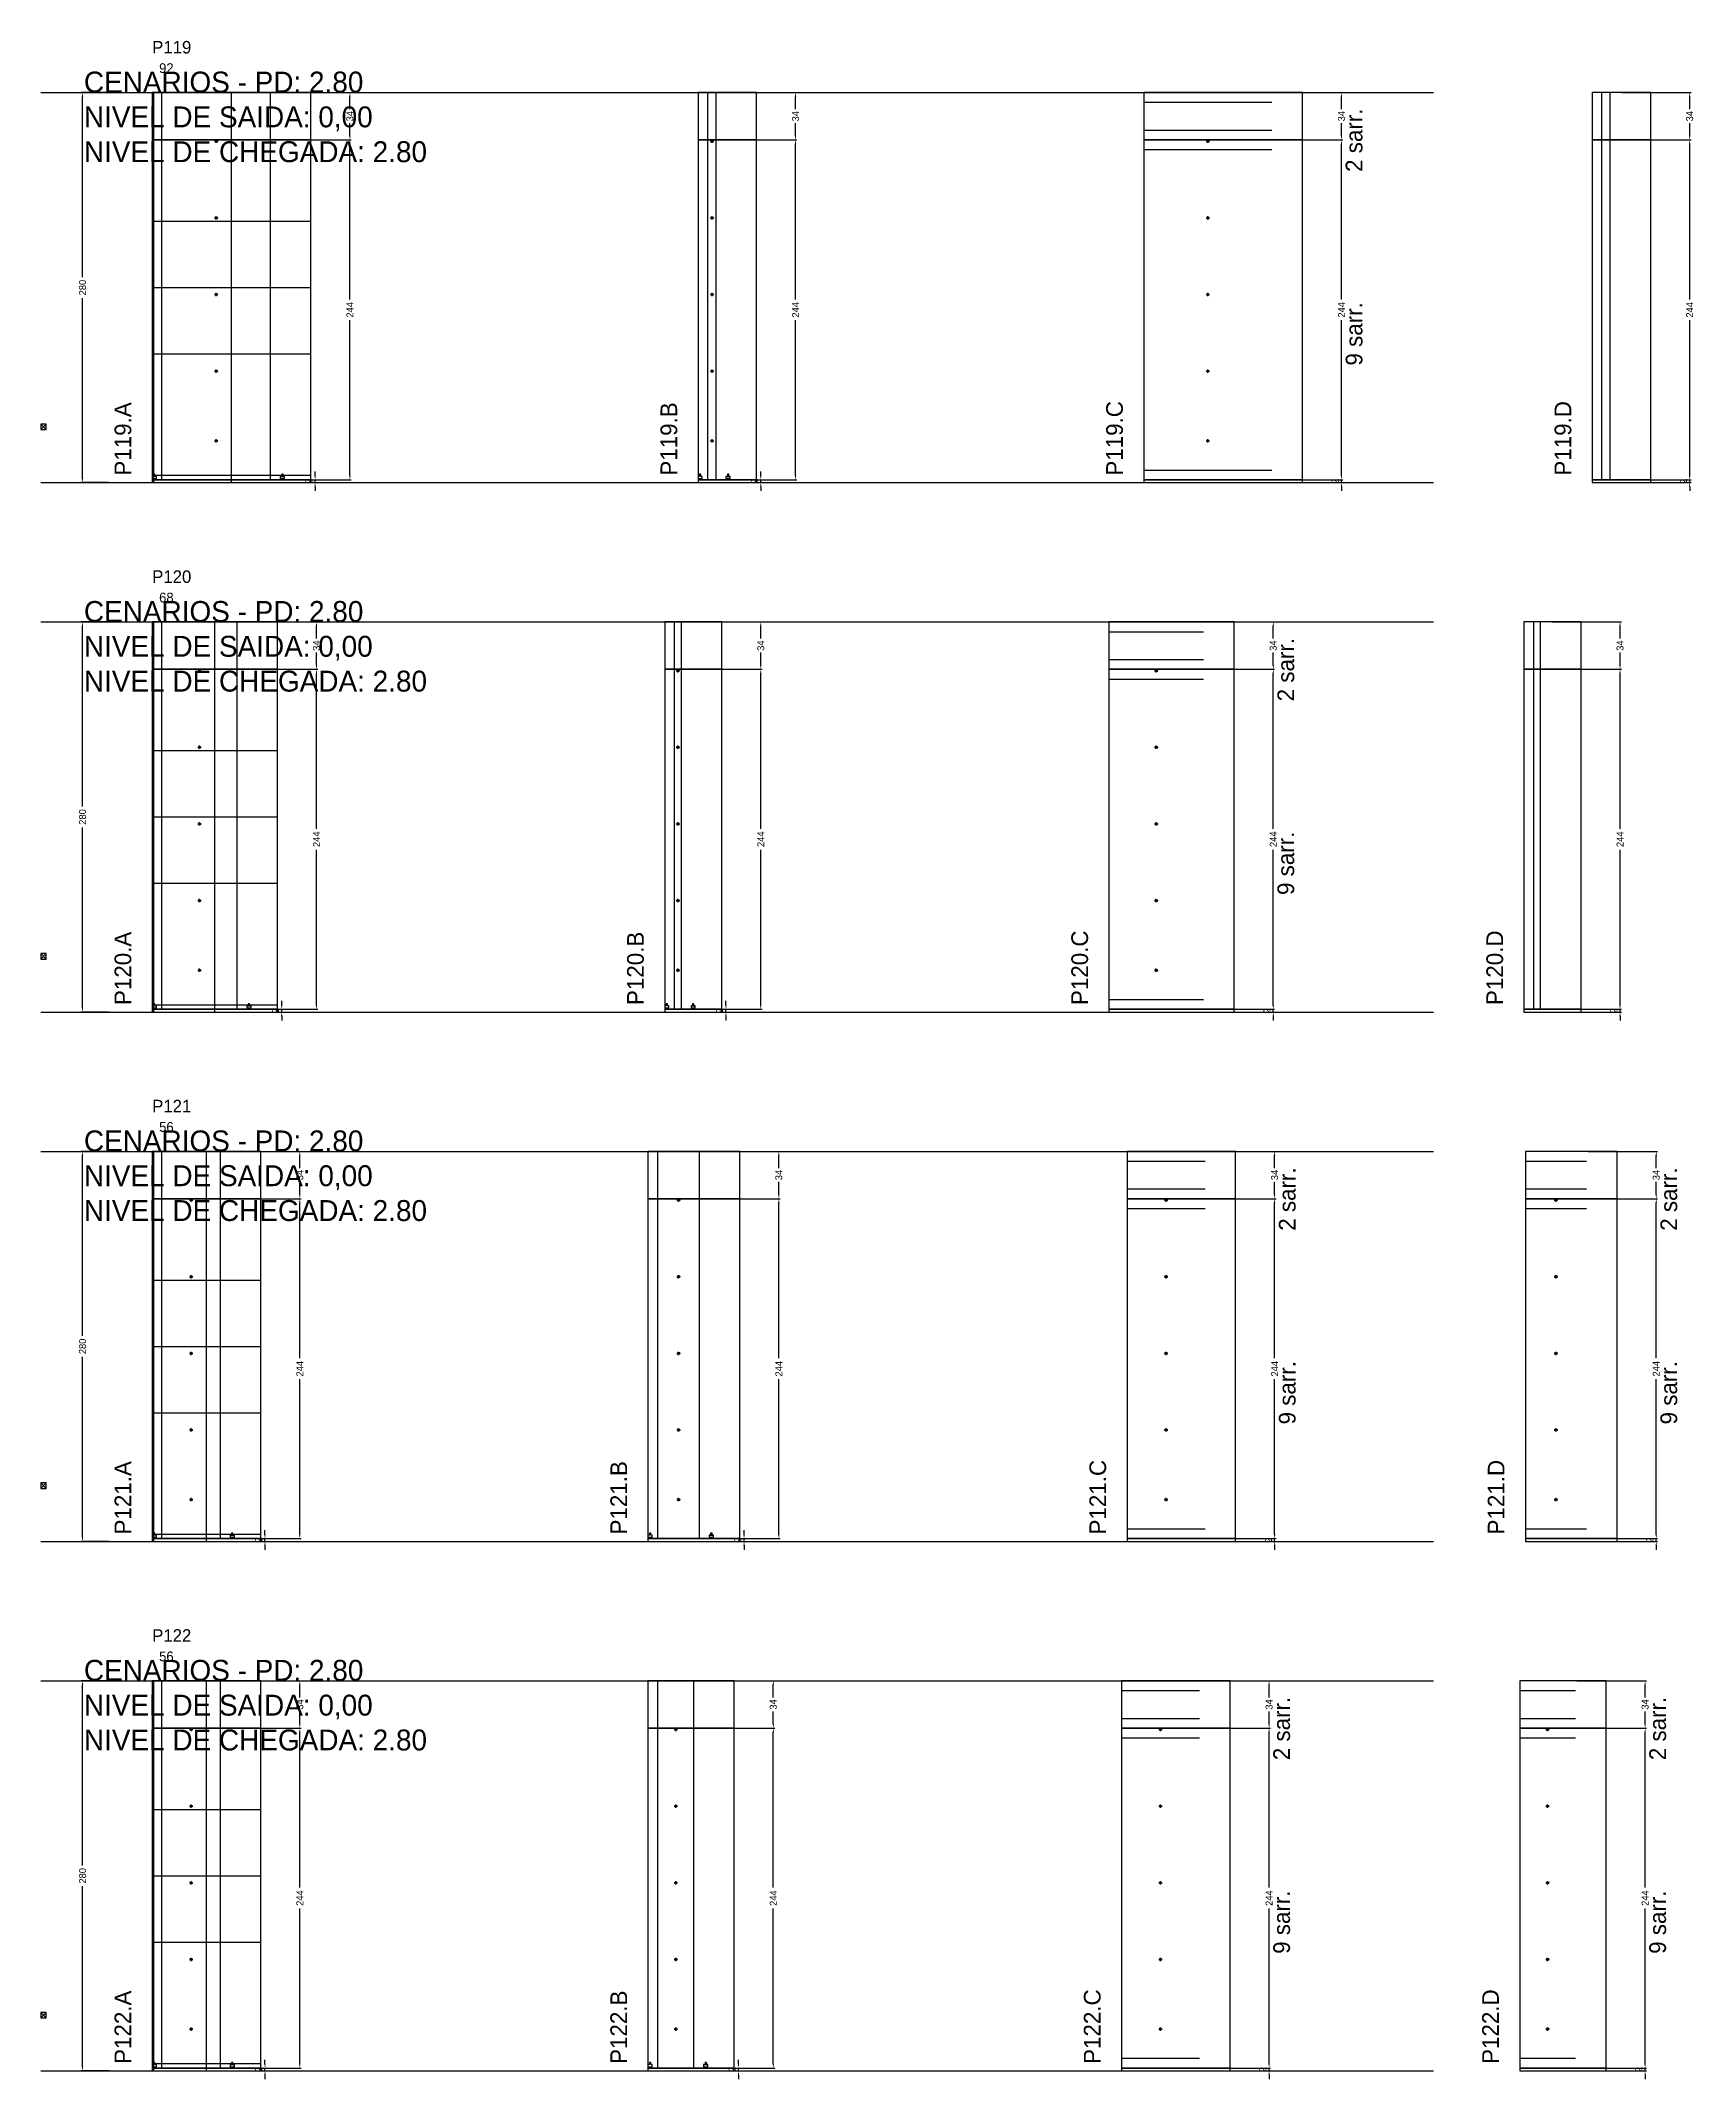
# Model space of a CAD drawing. Header units: centimetres. Extents: x -10500 to 4121, y -45226 to 295.
# Drawn here: x -7000 to -5813, y -28126 to -26663 of the extents above; entities that cross this region are included whole.
import ezdxf

# ---------------------------------------------------------------- set-up
doc = ezdxf.new("R2010")
doc.units = ezdxf.units.CM
doc.linetypes.add('DASHED', pattern=[2, -2])
for name, color, linetype in [('CHAPA', 140, 'Continuous'), ('COTA', 241, 'Continuous'), ('COTAS FURACAO', 16, 'Continuous'), ('Madeira', 30, 'Continuous'), ('MEIO_PONT', 160, 'Continuous'), ('NOMENCLATURA', 7, 'Continuous'), ('Nível', 160, 'Continuous'), ('Painéis', 200, 'Continuous'), ('Perfil Metálico', 150, 'Continuous'), ('SARR_2.2x7', 40, 'Continuous'), ('SARRAFO DE PRESSAO', 200, 'Continuous'), ('texto', 7, 'Continuous'), ('TEXTO_GERAL', 7, 'Continuous')]:
    doc.layers.add(name, color=color, linetype=linetype)
doc.dimstyles.new('PAINEL-NOVA', dxfattribs={"dimtxt": 5, "dimasz": 3, "dimexe": 1, "dimexo": 1, "dimgap": 1, "dimtad": 1, "dimcen": 2.5, "dimazin": 3, "dimtfac": 1, "dimtmove": 0, "dimatfit": 3})

# ---------------------------------------------------------------- blocks, each defined once
blk = doc.blocks.new('_CLOSEDFILLED')
at = {"color": 0, "linetype": 'BYBLOCK'}
blk.add_solid([(-1, 0.16), (0, 0), (-1, -0.16)], dxfattribs=at)
blk = doc.blocks.new('*D1821')
for p, q in [((-6951, -26700), (-6971, -26700)), ((-6970, -26832.5), (-6970, -26703)), ((-6970, -26977), (-6970, -26847.5)), ((-6951, -26980), (-6971, -26980))]:
    blk.add_line(p, q)
at = {"layer": 'Defpoints'}
for p in [(-6950, -26700), (-6970, -26980), (-6950, -26980)]:
    blk.add_point(p, dxfattribs=at)
at = {"layer": 'COTA', "xscale": 3, "yscale": 3}
for p, rotation in [((-6970, -26700), 90), ((-6970, -26980), 270)]:
    blk.add_blockref('_CLOSEDFILLED', p, dxfattribs=dict(at, rotation=rotation))
at = {"layer": 'COTA', "insert": (-6970, -26840), "char_height": 5, "attachment_point": 5, "rotation": 90}
blk.add_mtext('280', dxfattribs=at)
blk = doc.blocks.new('MULDURA')
at = {"layer": 'Paineis'}
for p, q in [((0, 0), (4, 4)), ((4, 0), (0, 4))]:
    blk.add_line(p, q, dxfattribs=at)
blk.add_lwpolyline([(0, 0), (4, 0), (4, 4), (0, 4)], close=True, dxfattribs=at)
blk = doc.blocks.new('*D1823')
for p, q in [((-6827, -26734), (-6777, -26734)), ((-6778, -26848.5), (-6778, -26737)), ((-6778, -26975), (-6778, -26863.5)), ((-6827, -26978), (-6777, -26978))]:
    blk.add_line(p, q)
at = {"layer": 'Defpoints'}
for p in [(-6828, -26734), (-6828, -26978), (-6778, -26978)]:
    blk.add_point(p, dxfattribs=at)
at = {"layer": 'COTA', "xscale": 3, "yscale": 3}
for p, rotation in [((-6778, -26734), 90), ((-6778, -26978), 270)]:
    blk.add_blockref('_CLOSEDFILLED', p, dxfattribs=dict(at, rotation=rotation))
at = {"layer": 'COTA', "insert": (-6778, -26856), "char_height": 5, "attachment_point": 5, "rotation": 90}
blk.add_mtext('244', dxfattribs=at)
blk = doc.blocks.new('*D1824')
for p, q in [((-6827, -26700), (-6777, -26700)), ((-6778, -26712), (-6778, -26703)), ((-6778, -26731), (-6778, -26722)), ((-6827, -26734), (-6777, -26734))]:
    blk.add_line(p, q)
at = {"layer": 'Defpoints'}
for p in [(-6828, -26700), (-6828, -26734), (-6778, -26734)]:
    blk.add_point(p, dxfattribs=at)
at = {"layer": 'COTA', "xscale": 3, "yscale": 3}
for p, rotation in [((-6778, -26700), 90), ((-6778, -26734), 270)]:
    blk.add_blockref('_CLOSEDFILLED', p, dxfattribs=dict(at, rotation=rotation))
at = {"layer": 'COTA', "insert": (-6778, -26717), "char_height": 5, "attachment_point": 5, "rotation": 90}
blk.add_mtext('34', dxfattribs=at)
blk = doc.blocks.new('SLIPTEE')
at = {"layer": 'Paineis'}
blk.add_lwpolyline([(0, 0), (3, 0), (3, 1.5), (2, 1.5), (2, 3), (1, 3), (1, 1.5), (0, 1.5)], close=True, dxfattribs=at)
blk = doc.blocks.new('SLIPTDD')
at = {"layer": 'Paineis'}
blk.add_line((0, 1.5), (3, 1.5), dxfattribs=at)
blk.add_lwpolyline([(0, 0), (3, 0), (3, 1.5), (2, 1.5), (2, 3), (1, 3), (1, 1.5), (0, 1.5)], close=True, dxfattribs=at)
blk = doc.blocks.new('furacao')
at = {"layer": 'COTAS FURACAO'}
for p, q in [((-1.2, 0), (1.2, 0)), ((0, -1.2), (0, 1.2))]:
    blk.add_line(p, q, dxfattribs=at)
blk.add_circle((0, 0), 0.8, dxfattribs=at)
blk = doc.blocks.new('*D1826')
for p, q in [((-6507, -26734), (-6457, -26734)), ((-6458, -26848.5), (-6458, -26737)), ((-6458, -26975), (-6458, -26863.5)), ((-6507, -26978), (-6457, -26978))]:
    blk.add_line(p, q)
at = {"layer": 'Defpoints'}
for p in [(-6508, -26734), (-6508, -26978), (-6458, -26978)]:
    blk.add_point(p, dxfattribs=at)
at = {"layer": 'COTA', "xscale": 3, "yscale": 3}
for p, rotation in [((-6458, -26734), 90), ((-6458, -26978), 270)]:
    blk.add_blockref('_CLOSEDFILLED', p, dxfattribs=dict(at, rotation=rotation))
at = {"layer": 'COTA', "insert": (-6458, -26856), "char_height": 5, "attachment_point": 5, "rotation": 90}
blk.add_mtext('244', dxfattribs=at)
blk = doc.blocks.new('*D1827')
for p, q in [((-6507, -26700), (-6457, -26700)), ((-6458, -26712), (-6458, -26703)), ((-6458, -26731), (-6458, -26722)), ((-6507, -26734), (-6457, -26734))]:
    blk.add_line(p, q)
at = {"layer": 'Defpoints'}
for p in [(-6508, -26700), (-6508, -26734), (-6458, -26734)]:
    blk.add_point(p, dxfattribs=at)
at = {"layer": 'COTA', "xscale": 3, "yscale": 3}
for p, rotation in [((-6458, -26700), 90), ((-6458, -26734), 270)]:
    blk.add_blockref('_CLOSEDFILLED', p, dxfattribs=dict(at, rotation=rotation))
at = {"layer": 'COTA', "insert": (-6458, -26717), "char_height": 5, "attachment_point": 5, "rotation": 90}
blk.add_mtext('34', dxfattribs=at)
blk = doc.blocks.new('*D1829')
for p, q in [((-6115, -26734), (-6065, -26734)), ((-6066, -26848.5), (-6066, -26737)), ((-6066, -26975), (-6066, -26863.5)), ((-6115, -26978), (-6065, -26978))]:
    blk.add_line(p, q)
at = {"layer": 'Defpoints'}
for p in [(-6116, -26734), (-6116, -26978), (-6066, -26978)]:
    blk.add_point(p, dxfattribs=at)
at = {"layer": 'COTA', "xscale": 3, "yscale": 3}
for p, rotation in [((-6066, -26734), 90), ((-6066, -26978), 270)]:
    blk.add_blockref('_CLOSEDFILLED', p, dxfattribs=dict(at, rotation=rotation))
at = {"layer": 'COTA', "insert": (-6066, -26856), "char_height": 5, "attachment_point": 5, "rotation": 90}
blk.add_mtext('244', dxfattribs=at)
blk = doc.blocks.new('*D1830')
for p, q in [((-6115, -26700), (-6065, -26700)), ((-6066, -26712), (-6066, -26703)), ((-6066, -26731), (-6066, -26722)), ((-6115, -26734), (-6065, -26734))]:
    blk.add_line(p, q)
at = {"layer": 'Defpoints'}
for p in [(-6116, -26700), (-6116, -26734), (-6066, -26734)]:
    blk.add_point(p, dxfattribs=at)
at = {"layer": 'COTA', "xscale": 3, "yscale": 3}
for p, rotation in [((-6066, -26700), 90), ((-6066, -26734), 270)]:
    blk.add_blockref('_CLOSEDFILLED', p, dxfattribs=dict(at, rotation=rotation))
at = {"layer": 'COTA', "insert": (-6066, -26717), "char_height": 5, "attachment_point": 5, "rotation": 90}
blk.add_mtext('34', dxfattribs=at)
blk = doc.blocks.new('*D1832')
for p, q in [((-5865, -26734), (-5815, -26734)), ((-5816, -26848.5), (-5816, -26737)), ((-5816, -26975), (-5816, -26863.5)), ((-5865, -26978), (-5815, -26978))]:
    blk.add_line(p, q)
at = {"layer": 'Defpoints'}
for p in [(-5866, -26734), (-5866, -26978), (-5816, -26978)]:
    blk.add_point(p, dxfattribs=at)
at = {"layer": 'COTA', "xscale": 3, "yscale": 3}
for p, rotation in [((-5816, -26734), 90), ((-5816, -26978), 270)]:
    blk.add_blockref('_CLOSEDFILLED', p, dxfattribs=dict(at, rotation=rotation))
at = {"layer": 'COTA', "insert": (-5816, -26856), "char_height": 5, "attachment_point": 5, "rotation": 90}
blk.add_mtext('244', dxfattribs=at)
blk = doc.blocks.new('*D1833')
for p, q in [((-5865, -26700), (-5815, -26700)), ((-5816, -26712), (-5816, -26703)), ((-5816, -26731), (-5816, -26722)), ((-5865, -26734), (-5815, -26734))]:
    blk.add_line(p, q)
at = {"layer": 'Defpoints'}
for p in [(-5866, -26700), (-5866, -26734), (-5816, -26734)]:
    blk.add_point(p, dxfattribs=at)
at = {"layer": 'COTA', "xscale": 3, "yscale": 3}
for p, rotation in [((-5816, -26700), 90), ((-5816, -26734), 270)]:
    blk.add_blockref('_CLOSEDFILLED', p, dxfattribs=dict(at, rotation=rotation))
at = {"layer": 'COTA', "insert": (-5816, -26717), "char_height": 5, "attachment_point": 5, "rotation": 90}
blk.add_mtext('34', dxfattribs=at)
blk = doc.blocks.new('*D1847')
for p, q in [((-6951, -27080), (-6971, -27080)), ((-6970, -27212.5), (-6970, -27083)), ((-6970, -27357), (-6970, -27227.5)), ((-6951, -27360), (-6971, -27360))]:
    blk.add_line(p, q)
at = {"layer": 'Defpoints'}
for p in [(-6950, -27080), (-6970, -27360), (-6950, -27360)]:
    blk.add_point(p, dxfattribs=at)
at = {"layer": 'COTA', "xscale": 3, "yscale": 3}
for p, rotation in [((-6970, -27080), 90), ((-6970, -27360), 270)]:
    blk.add_blockref('_CLOSEDFILLED', p, dxfattribs=dict(at, rotation=rotation))
at = {"layer": 'COTA', "insert": (-6970, -27220), "char_height": 5, "attachment_point": 5, "rotation": 90}
blk.add_mtext('280', dxfattribs=at)
blk = doc.blocks.new('*D1849')
for p, q in [((-6851, -27114), (-6801, -27114)), ((-6802, -27228.5), (-6802, -27117)), ((-6802, -27355), (-6802, -27243.5)), ((-6851, -27358), (-6801, -27358))]:
    blk.add_line(p, q)
at = {"layer": 'Defpoints'}
for p in [(-6852, -27114), (-6852, -27358), (-6802, -27358)]:
    blk.add_point(p, dxfattribs=at)
at = {"layer": 'COTA', "xscale": 3, "yscale": 3}
for p, rotation in [((-6802, -27114), 90), ((-6802, -27358), 270)]:
    blk.add_blockref('_CLOSEDFILLED', p, dxfattribs=dict(at, rotation=rotation))
at = {"layer": 'COTA', "insert": (-6802, -27236), "char_height": 5, "attachment_point": 5, "rotation": 90}
blk.add_mtext('244', dxfattribs=at)
blk = doc.blocks.new('*D1850')
for p, q in [((-6851, -27080), (-6801, -27080)), ((-6802, -27092), (-6802, -27083)), ((-6802, -27111), (-6802, -27102)), ((-6851, -27114), (-6801, -27114))]:
    blk.add_line(p, q)
at = {"layer": 'Defpoints'}
for p in [(-6852, -27080), (-6852, -27114), (-6802, -27114)]:
    blk.add_point(p, dxfattribs=at)
at = {"layer": 'COTA', "xscale": 3, "yscale": 3}
for p, rotation in [((-6802, -27080), 90), ((-6802, -27114), 270)]:
    blk.add_blockref('_CLOSEDFILLED', p, dxfattribs=dict(at, rotation=rotation))
at = {"layer": 'COTA', "insert": (-6802, -27097), "char_height": 5, "attachment_point": 5, "rotation": 90}
blk.add_mtext('34', dxfattribs=at)
blk = doc.blocks.new('*D1852')
for p, q in [((-6532, -27114), (-6482, -27114)), ((-6483, -27228.5), (-6483, -27117)), ((-6483, -27355), (-6483, -27243.5)), ((-6532, -27358), (-6482, -27358))]:
    blk.add_line(p, q)
at = {"layer": 'Defpoints'}
for p in [(-6533, -27114), (-6533, -27358), (-6483, -27358)]:
    blk.add_point(p, dxfattribs=at)
at = {"layer": 'COTA', "xscale": 3, "yscale": 3}
for p, rotation in [((-6483, -27114), 90), ((-6483, -27358), 270)]:
    blk.add_blockref('_CLOSEDFILLED', p, dxfattribs=dict(at, rotation=rotation))
at = {"layer": 'COTA', "insert": (-6483, -27236), "char_height": 5, "attachment_point": 5, "rotation": 90}
blk.add_mtext('244', dxfattribs=at)
blk = doc.blocks.new('*D1853')
for p, q in [((-6532, -27080), (-6482, -27080)), ((-6483, -27092), (-6483, -27083)), ((-6483, -27111), (-6483, -27102)), ((-6532, -27114), (-6482, -27114))]:
    blk.add_line(p, q)
at = {"layer": 'Defpoints'}
for p in [(-6533, -27080), (-6533, -27114), (-6483, -27114)]:
    blk.add_point(p, dxfattribs=at)
at = {"layer": 'COTA', "xscale": 3, "yscale": 3}
for p, rotation in [((-6483, -27080), 90), ((-6483, -27114), 270)]:
    blk.add_blockref('_CLOSEDFILLED', p, dxfattribs=dict(at, rotation=rotation))
at = {"layer": 'COTA', "insert": (-6483, -27097), "char_height": 5, "attachment_point": 5, "rotation": 90}
blk.add_mtext('34', dxfattribs=at)
blk = doc.blocks.new('*D1855')
for p, q in [((-6164, -27114), (-6114, -27114)), ((-6115, -27228.5), (-6115, -27117)), ((-6115, -27355), (-6115, -27243.5)), ((-6164, -27358), (-6114, -27358))]:
    blk.add_line(p, q)
at = {"layer": 'Defpoints'}
for p in [(-6165, -27114), (-6165, -27358), (-6115, -27358)]:
    blk.add_point(p, dxfattribs=at)
at = {"layer": 'COTA', "xscale": 3, "yscale": 3}
for p, rotation in [((-6115, -27114), 90), ((-6115, -27358), 270)]:
    blk.add_blockref('_CLOSEDFILLED', p, dxfattribs=dict(at, rotation=rotation))
at = {"layer": 'COTA', "insert": (-6115, -27236), "char_height": 5, "attachment_point": 5, "rotation": 90}
blk.add_mtext('244', dxfattribs=at)
blk = doc.blocks.new('*D1856')
for p, q in [((-6164, -27080), (-6114, -27080)), ((-6115, -27092), (-6115, -27083)), ((-6115, -27111), (-6115, -27102)), ((-6164, -27114), (-6114, -27114))]:
    blk.add_line(p, q)
at = {"layer": 'Defpoints'}
for p in [(-6165, -27080), (-6165, -27114), (-6115, -27114)]:
    blk.add_point(p, dxfattribs=at)
at = {"layer": 'COTA', "xscale": 3, "yscale": 3}
for p, rotation in [((-6115, -27080), 90), ((-6115, -27114), 270)]:
    blk.add_blockref('_CLOSEDFILLED', p, dxfattribs=dict(at, rotation=rotation))
at = {"layer": 'COTA', "insert": (-6115, -27097), "char_height": 5, "attachment_point": 5, "rotation": 90}
blk.add_mtext('34', dxfattribs=at)
blk = doc.blocks.new('*D1858')
for p, q in [((-5915, -27114), (-5865, -27114)), ((-5866, -27228.5), (-5866, -27117)), ((-5866, -27355), (-5866, -27243.5)), ((-5915, -27358), (-5865, -27358))]:
    blk.add_line(p, q)
at = {"layer": 'Defpoints'}
for p in [(-5916, -27114), (-5916, -27358), (-5866, -27358)]:
    blk.add_point(p, dxfattribs=at)
at = {"layer": 'COTA', "xscale": 3, "yscale": 3}
for p, rotation in [((-5866, -27114), 90), ((-5866, -27358), 270)]:
    blk.add_blockref('_CLOSEDFILLED', p, dxfattribs=dict(at, rotation=rotation))
at = {"layer": 'COTA', "insert": (-5866, -27236), "char_height": 5, "attachment_point": 5, "rotation": 90}
blk.add_mtext('244', dxfattribs=at)
blk = doc.blocks.new('*D1859')
for p, q in [((-5915, -27080), (-5865, -27080)), ((-5866, -27092), (-5866, -27083)), ((-5866, -27111), (-5866, -27102)), ((-5915, -27114), (-5865, -27114))]:
    blk.add_line(p, q)
at = {"layer": 'Defpoints'}
for p in [(-5916, -27080), (-5916, -27114), (-5866, -27114)]:
    blk.add_point(p, dxfattribs=at)
at = {"layer": 'COTA', "xscale": 3, "yscale": 3}
for p, rotation in [((-5866, -27080), 90), ((-5866, -27114), 270)]:
    blk.add_blockref('_CLOSEDFILLED', p, dxfattribs=dict(at, rotation=rotation))
at = {"layer": 'COTA', "insert": (-5866, -27097), "char_height": 5, "attachment_point": 5, "rotation": 90}
blk.add_mtext('34', dxfattribs=at)
blk = doc.blocks.new('*D1873')
for p, q in [((-6951, -27460), (-6971, -27460)), ((-6970, -27592.5), (-6970, -27463)), ((-6970, -27737), (-6970, -27607.5)), ((-6951, -27740), (-6971, -27740))]:
    blk.add_line(p, q)
at = {"layer": 'Defpoints'}
for p in [(-6950, -27460), (-6970, -27740), (-6950, -27740)]:
    blk.add_point(p, dxfattribs=at)
at = {"layer": 'COTA', "xscale": 3, "yscale": 3}
for p, rotation in [((-6970, -27460), 90), ((-6970, -27740), 270)]:
    blk.add_blockref('_CLOSEDFILLED', p, dxfattribs=dict(at, rotation=rotation))
at = {"layer": 'COTA', "insert": (-6970, -27600), "char_height": 5, "attachment_point": 5, "rotation": 90}
blk.add_mtext('280', dxfattribs=at)
blk = doc.blocks.new('*D1875')
for p, q in [((-6863, -27494), (-6813, -27494)), ((-6814, -27608.5), (-6814, -27497)), ((-6814, -27735), (-6814, -27623.5)), ((-6863, -27738), (-6813, -27738))]:
    blk.add_line(p, q)
at = {"layer": 'Defpoints'}
for p in [(-6864, -27494), (-6864, -27738), (-6814, -27738)]:
    blk.add_point(p, dxfattribs=at)
at = {"layer": 'COTA', "xscale": 3, "yscale": 3}
for p, rotation in [((-6814, -27494), 90), ((-6814, -27738), 270)]:
    blk.add_blockref('_CLOSEDFILLED', p, dxfattribs=dict(at, rotation=rotation))
at = {"layer": 'COTA', "insert": (-6814, -27616), "char_height": 5, "attachment_point": 5, "rotation": 90}
blk.add_mtext('244', dxfattribs=at)
blk = doc.blocks.new('*D1876')
for p, q in [((-6863, -27460), (-6813, -27460)), ((-6814, -27472), (-6814, -27463)), ((-6814, -27491), (-6814, -27482)), ((-6863, -27494), (-6813, -27494))]:
    blk.add_line(p, q)
at = {"layer": 'Defpoints'}
for p in [(-6864, -27460), (-6864, -27494), (-6814, -27494)]:
    blk.add_point(p, dxfattribs=at)
at = {"layer": 'COTA', "xscale": 3, "yscale": 3}
for p, rotation in [((-6814, -27460), 90), ((-6814, -27494), 270)]:
    blk.add_blockref('_CLOSEDFILLED', p, dxfattribs=dict(at, rotation=rotation))
at = {"layer": 'COTA', "insert": (-6814, -27477), "char_height": 5, "attachment_point": 5, "rotation": 90}
blk.add_mtext('34', dxfattribs=at)
blk = doc.blocks.new('*D1878')
for p, q in [((-6519, -27494), (-6469, -27494)), ((-6470, -27608.5), (-6470, -27497)), ((-6470, -27735), (-6470, -27623.5)), ((-6519, -27738), (-6469, -27738))]:
    blk.add_line(p, q)
at = {"layer": 'Defpoints'}
for p in [(-6520, -27494), (-6520, -27738), (-6470, -27738)]:
    blk.add_point(p, dxfattribs=at)
at = {"layer": 'COTA', "xscale": 3, "yscale": 3}
for p, rotation in [((-6470, -27494), 90), ((-6470, -27738), 270)]:
    blk.add_blockref('_CLOSEDFILLED', p, dxfattribs=dict(at, rotation=rotation))
at = {"layer": 'COTA', "insert": (-6470, -27616), "char_height": 5, "attachment_point": 5, "rotation": 90}
blk.add_mtext('244', dxfattribs=at)
blk = doc.blocks.new('*D1879')
for p, q in [((-6519, -27460), (-6469, -27460)), ((-6470, -27472), (-6470, -27463)), ((-6470, -27491), (-6470, -27482)), ((-6519, -27494), (-6469, -27494))]:
    blk.add_line(p, q)
at = {"layer": 'Defpoints'}
for p in [(-6520, -27460), (-6520, -27494), (-6470, -27494)]:
    blk.add_point(p, dxfattribs=at)
at = {"layer": 'COTA', "xscale": 3, "yscale": 3}
for p, rotation in [((-6470, -27460), 90), ((-6470, -27494), 270)]:
    blk.add_blockref('_CLOSEDFILLED', p, dxfattribs=dict(at, rotation=rotation))
at = {"layer": 'COTA', "insert": (-6470, -27477), "char_height": 5, "attachment_point": 5, "rotation": 90}
blk.add_mtext('34', dxfattribs=at)
blk = doc.blocks.new('*D1881')
for p, q in [((-6163, -27494), (-6113, -27494)), ((-6114, -27608.5), (-6114, -27497)), ((-6114, -27735), (-6114, -27623.5)), ((-6163, -27738), (-6113, -27738))]:
    blk.add_line(p, q)
at = {"layer": 'Defpoints'}
for p in [(-6164, -27494), (-6164, -27738), (-6114, -27738)]:
    blk.add_point(p, dxfattribs=at)
at = {"layer": 'COTA', "xscale": 3, "yscale": 3}
for p, rotation in [((-6114, -27494), 90), ((-6114, -27738), 270)]:
    blk.add_blockref('_CLOSEDFILLED', p, dxfattribs=dict(at, rotation=rotation))
at = {"layer": 'COTA', "insert": (-6114, -27616), "char_height": 5, "attachment_point": 5, "rotation": 90}
blk.add_mtext('244', dxfattribs=at)
blk = doc.blocks.new('*D1882')
for p, q in [((-6163, -27460), (-6113, -27460)), ((-6114, -27472), (-6114, -27463)), ((-6114, -27491), (-6114, -27482)), ((-6163, -27494), (-6113, -27494))]:
    blk.add_line(p, q)
at = {"layer": 'Defpoints'}
for p in [(-6164, -27460), (-6164, -27494), (-6114, -27494)]:
    blk.add_point(p, dxfattribs=at)
at = {"layer": 'COTA', "xscale": 3, "yscale": 3}
for p, rotation in [((-6114, -27460), 90), ((-6114, -27494), 270)]:
    blk.add_blockref('_CLOSEDFILLED', p, dxfattribs=dict(at, rotation=rotation))
at = {"layer": 'COTA', "insert": (-6114, -27477), "char_height": 5, "attachment_point": 5, "rotation": 90}
blk.add_mtext('34', dxfattribs=at)
blk = doc.blocks.new('*D1884')
for p, q in [((-5889, -27494), (-5839, -27494)), ((-5840, -27608.5), (-5840, -27497)), ((-5840, -27735), (-5840, -27623.5)), ((-5889, -27738), (-5839, -27738))]:
    blk.add_line(p, q)
at = {"layer": 'Defpoints'}
for p in [(-5890, -27494), (-5890, -27738), (-5840, -27738)]:
    blk.add_point(p, dxfattribs=at)
at = {"layer": 'COTA', "xscale": 3, "yscale": 3}
for p, rotation in [((-5840, -27494), 90), ((-5840, -27738), 270)]:
    blk.add_blockref('_CLOSEDFILLED', p, dxfattribs=dict(at, rotation=rotation))
at = {"layer": 'COTA', "insert": (-5840, -27616), "char_height": 5, "attachment_point": 5, "rotation": 90}
blk.add_mtext('244', dxfattribs=at)
blk = doc.blocks.new('*D1885')
for p, q in [((-5889, -27460), (-5839, -27460)), ((-5840, -27472), (-5840, -27463)), ((-5840, -27491), (-5840, -27482)), ((-5889, -27494), (-5839, -27494))]:
    blk.add_line(p, q)
at = {"layer": 'Defpoints'}
for p in [(-5890, -27460), (-5890, -27494), (-5840, -27494)]:
    blk.add_point(p, dxfattribs=at)
at = {"layer": 'COTA', "xscale": 3, "yscale": 3}
for p, rotation in [((-5840, -27460), 90), ((-5840, -27494), 270)]:
    blk.add_blockref('_CLOSEDFILLED', p, dxfattribs=dict(at, rotation=rotation))
at = {"layer": 'COTA', "insert": (-5840, -27477), "char_height": 5, "attachment_point": 5, "rotation": 90}
blk.add_mtext('34', dxfattribs=at)
blk = doc.blocks.new('*D1899')
for p, q in [((-6951, -27840), (-6971, -27840)), ((-6970, -27972.5), (-6970, -27843)), ((-6970, -28117), (-6970, -27987.5)), ((-6951, -28120), (-6971, -28120))]:
    blk.add_line(p, q)
at = {"layer": 'Defpoints'}
for p in [(-6950, -27840), (-6970, -28120), (-6950, -28120)]:
    blk.add_point(p, dxfattribs=at)
at = {"layer": 'COTA', "xscale": 3, "yscale": 3}
for p, rotation in [((-6970, -27840), 90), ((-6970, -28120), 270)]:
    blk.add_blockref('_CLOSEDFILLED', p, dxfattribs=dict(at, rotation=rotation))
at = {"layer": 'COTA', "insert": (-6970, -27980), "char_height": 5, "attachment_point": 5, "rotation": 90}
blk.add_mtext('280', dxfattribs=at)
blk = doc.blocks.new('*D1901')
for p, q in [((-6863, -27874), (-6813, -27874)), ((-6814, -27988.5), (-6814, -27877)), ((-6814, -28115), (-6814, -28003.5)), ((-6863, -28118), (-6813, -28118))]:
    blk.add_line(p, q)
at = {"layer": 'Defpoints'}
for p in [(-6864, -27874), (-6864, -28118), (-6814, -28118)]:
    blk.add_point(p, dxfattribs=at)
at = {"layer": 'COTA', "xscale": 3, "yscale": 3}
for p, rotation in [((-6814, -27874), 90), ((-6814, -28118), 270)]:
    blk.add_blockref('_CLOSEDFILLED', p, dxfattribs=dict(at, rotation=rotation))
at = {"layer": 'COTA', "insert": (-6814, -27996), "char_height": 5, "attachment_point": 5, "rotation": 90}
blk.add_mtext('244', dxfattribs=at)
blk = doc.blocks.new('*D1902')
for p, q in [((-6863, -27840), (-6813, -27840)), ((-6814, -27852), (-6814, -27843)), ((-6814, -27871), (-6814, -27862)), ((-6863, -27874), (-6813, -27874))]:
    blk.add_line(p, q)
at = {"layer": 'Defpoints'}
for p in [(-6864, -27840), (-6864, -27874), (-6814, -27874)]:
    blk.add_point(p, dxfattribs=at)
at = {"layer": 'COTA', "xscale": 3, "yscale": 3}
for p, rotation in [((-6814, -27840), 90), ((-6814, -27874), 270)]:
    blk.add_blockref('_CLOSEDFILLED', p, dxfattribs=dict(at, rotation=rotation))
at = {"layer": 'COTA', "insert": (-6814, -27857), "char_height": 5, "attachment_point": 5, "rotation": 90}
blk.add_mtext('34', dxfattribs=at)
blk = doc.blocks.new('*D1904')
for p, q in [((-6523, -27874), (-6473, -27874)), ((-6474, -27988.5), (-6474, -27877)), ((-6474, -28115), (-6474, -28003.5)), ((-6523, -28118), (-6473, -28118))]:
    blk.add_line(p, q)
at = {"layer": 'Defpoints'}
for p in [(-6524, -27874), (-6524, -28118), (-6474, -28118)]:
    blk.add_point(p, dxfattribs=at)
at = {"layer": 'COTA', "xscale": 3, "yscale": 3}
for p, rotation in [((-6474, -27874), 90), ((-6474, -28118), 270)]:
    blk.add_blockref('_CLOSEDFILLED', p, dxfattribs=dict(at, rotation=rotation))
at = {"layer": 'COTA', "insert": (-6474, -27996), "char_height": 5, "attachment_point": 5, "rotation": 90}
blk.add_mtext('244', dxfattribs=at)
blk = doc.blocks.new('*D1905')
for p, q in [((-6523, -27840), (-6473, -27840)), ((-6474, -27852), (-6474, -27843)), ((-6474, -27871), (-6474, -27862)), ((-6523, -27874), (-6473, -27874))]:
    blk.add_line(p, q)
at = {"layer": 'Defpoints'}
for p in [(-6524, -27840), (-6524, -27874), (-6474, -27874)]:
    blk.add_point(p, dxfattribs=at)
at = {"layer": 'COTA', "xscale": 3, "yscale": 3}
for p, rotation in [((-6474, -27840), 90), ((-6474, -27874), 270)]:
    blk.add_blockref('_CLOSEDFILLED', p, dxfattribs=dict(at, rotation=rotation))
at = {"layer": 'COTA', "insert": (-6474, -27857), "char_height": 5, "attachment_point": 5, "rotation": 90}
blk.add_mtext('34', dxfattribs=at)
blk = doc.blocks.new('*D1907')
for p, q in [((-6167, -27874), (-6117, -27874)), ((-6118, -27988.5), (-6118, -27877)), ((-6118, -28115), (-6118, -28003.5)), ((-6167, -28118), (-6117, -28118))]:
    blk.add_line(p, q)
at = {"layer": 'Defpoints'}
for p in [(-6168, -27874), (-6168, -28118), (-6118, -28118)]:
    blk.add_point(p, dxfattribs=at)
at = {"layer": 'COTA', "xscale": 3, "yscale": 3}
for p, rotation in [((-6118, -27874), 90), ((-6118, -28118), 270)]:
    blk.add_blockref('_CLOSEDFILLED', p, dxfattribs=dict(at, rotation=rotation))
at = {"layer": 'COTA', "insert": (-6118, -27996), "char_height": 5, "attachment_point": 5, "rotation": 90}
blk.add_mtext('244', dxfattribs=at)
blk = doc.blocks.new('*D1908')
for p, q in [((-6167, -27840), (-6117, -27840)), ((-6118, -27852), (-6118, -27843)), ((-6118, -27871), (-6118, -27862)), ((-6167, -27874), (-6117, -27874))]:
    blk.add_line(p, q)
at = {"layer": 'Defpoints'}
for p in [(-6168, -27840), (-6168, -27874), (-6118, -27874)]:
    blk.add_point(p, dxfattribs=at)
at = {"layer": 'COTA', "xscale": 3, "yscale": 3}
for p, rotation in [((-6118, -27840), 90), ((-6118, -27874), 270)]:
    blk.add_blockref('_CLOSEDFILLED', p, dxfattribs=dict(at, rotation=rotation))
at = {"layer": 'COTA', "insert": (-6118, -27857), "char_height": 5, "attachment_point": 5, "rotation": 90}
blk.add_mtext('34', dxfattribs=at)
blk = doc.blocks.new('*D1910')
for p, q in [((-5897, -27874), (-5847, -27874)), ((-5848, -27988.5), (-5848, -27877)), ((-5848, -28115), (-5848, -28003.5)), ((-5897, -28118), (-5847, -28118))]:
    blk.add_line(p, q)
at = {"layer": 'Defpoints'}
for p in [(-5898, -27874), (-5898, -28118), (-5848, -28118)]:
    blk.add_point(p, dxfattribs=at)
at = {"layer": 'COTA', "xscale": 3, "yscale": 3}
for p, rotation in [((-5848, -27874), 90), ((-5848, -28118), 270)]:
    blk.add_blockref('_CLOSEDFILLED', p, dxfattribs=dict(at, rotation=rotation))
at = {"layer": 'COTA', "insert": (-5848, -27996), "char_height": 5, "attachment_point": 5, "rotation": 90}
blk.add_mtext('244', dxfattribs=at)
blk = doc.blocks.new('*D1911')
for p, q in [((-5897, -27840), (-5847, -27840)), ((-5848, -27852), (-5848, -27843)), ((-5848, -27871), (-5848, -27862)), ((-5897, -27874), (-5847, -27874))]:
    blk.add_line(p, q)
at = {"layer": 'Defpoints'}
for p in [(-5898, -27840), (-5898, -27874), (-5848, -27874)]:
    blk.add_point(p, dxfattribs=at)
at = {"layer": 'COTA', "xscale": 3, "yscale": 3}
for p, rotation in [((-5848, -27840), 90), ((-5848, -27874), 270)]:
    blk.add_blockref('_CLOSEDFILLED', p, dxfattribs=dict(at, rotation=rotation))
at = {"layer": 'COTA', "insert": (-5848, -27857), "char_height": 5, "attachment_point": 5, "rotation": 90}
blk.add_mtext('34', dxfattribs=at)

msp = doc.modelspace()

# ---------------------------------------------------------------- linework, layer by layer
at = {"layer": 'CHAPA'}
for points in [[(-6920, -26980), (-6918.8, -26980), (-6918.8, -26700), (-6920, -26700)], [(-6920, -27360), (-6918.8, -27360), (-6918.8, -27080), (-6920, -27080)], [(-6920, -27740), (-6918.8, -27740), (-6918.8, -27460), (-6920, -27460)], [(-6920, -28120), (-6918.8, -28120), (-6918.8, -27840), (-6920, -27840)]]:
    msp.add_lwpolyline(points, close=True, dxfattribs=at)
at = {"layer": 'Madeira'}
for points in [[(-6920, -26792.4), (-6806, -26792.4)], [(-6920, -26887.6), (-6806, -26887.6)], [(-6920, -27172.4), (-6830, -27172.4)], [(-6920, -27267.6), (-6830, -27267.6)], [(-6920, -27552.4), (-6842, -27552.4)], [(-6920, -27647.6), (-6842, -27647.6)], [(-6920, -27932.4), (-6842, -27932.4)], [(-6920, -28027.6), (-6842, -28027.6)]]:
    msp.add_lwpolyline(points, dxfattribs=at)
at = {"layer": 'MEIO_PONT'}
for points in [[(-6920, -26840), (-6806, -26840)], [(-6920, -27220), (-6830, -27220)], [(-6920, -27600), (-6842, -27600)], [(-6920, -27980), (-6842, -27980)]]:
    msp.add_lwpolyline(points, dxfattribs=at)
at = {"layer": 'Nível', "linetype": 'DASHED'}
for points in [[(-7000, -26700), (-6000, -26700)], [(-7000, -26980), (-6000, -26980)], [(-7000, -27080), (-6000, -27080)], [(-7000, -27360), (-6000, -27360)], [(-7000, -27460), (-6000, -27460)], [(-7000, -27740), (-6000, -27740)], [(-7000, -27840), (-6000, -27840)], [(-7000, -28120), (-6000, -28120)]]:
    msp.add_lwpolyline(points, dxfattribs=at)
at = {"layer": 'Painéis'}
for points in [[(-6920, -26734), (-6806, -26734), (-6806, -26700), (-6920, -26700)], [(-6920, -26980), (-6806, -26980), (-6806, -26700), (-6920, -26700)], [(-6528, -26734), (-6486, -26734), (-6486, -26700), (-6528, -26700)], [(-6208, -26734), (-6094, -26734), (-6094, -26700), (-6208, -26700)], [(-5886, -26734), (-5844, -26734), (-5844, -26700), (-5886, -26700)], [(-6920, -26978), (-6806, -26978), (-6806, -26734), (-6920, -26734)], [(-6528, -26978), (-6486, -26978), (-6486, -26734), (-6528, -26734)], [(-6208, -26978), (-6094, -26978), (-6094, -26734), (-6208, -26734)], [(-5886, -26978), (-5844, -26978), (-5844, -26734), (-5886, -26734)], [(-6920, -26980), (-6806, -26980), (-6806, -26978), (-6920, -26978)], [(-6528, -26980), (-6486, -26980), (-6486, -26978), (-6528, -26978)], [(-6208, -26980), (-6094, -26980), (-6094, -26978), (-6208, -26978)], [(-5886, -26980), (-5844, -26980), (-5844, -26978), (-5886, -26978)], [(-6920, -27114), (-6830, -27114), (-6830, -27080), (-6920, -27080)], [(-6920, -27360), (-6830, -27360), (-6830, -27080), (-6920, -27080)], [(-6552, -27114), (-6511, -27114), (-6511, -27080), (-6552, -27080)], [(-6233, -27114), (-6143, -27114), (-6143, -27080), (-6233, -27080)], [(-5935, -27114), (-5894, -27114), (-5894, -27080), (-5935, -27080)], [(-6920, -27358), (-6830, -27358), (-6830, -27114), (-6920, -27114)], [(-6552, -27358), (-6511, -27358), (-6511, -27114), (-6552, -27114)], [(-6233, -27358), (-6143, -27358), (-6143, -27114), (-6233, -27114)], [(-5935, -27358), (-5894, -27358), (-5894, -27114), (-5935, -27114)], [(-6920, -27360), (-6830, -27360), (-6830, -27358), (-6920, -27358)], [(-6552, -27360), (-6511, -27360), (-6511, -27358), (-6552, -27358)], [(-6233, -27360), (-6143, -27360), (-6143, -27358), (-6233, -27358)], [(-5935, -27360), (-5894, -27360), (-5894, -27358), (-5935, -27358)], [(-6920, -27494), (-6842, -27494), (-6842, -27460), (-6920, -27460)], [(-6920, -27740), (-6842, -27740), (-6842, -27460), (-6920, -27460)], [(-6564, -27494), (-6498, -27494), (-6498, -27460), (-6564, -27460)], [(-6220, -27494), (-6142, -27494), (-6142, -27460), (-6220, -27460)], [(-5934, -27494), (-5868, -27494), (-5868, -27460), (-5934, -27460)], [(-6920, -27738), (-6842, -27738), (-6842, -27494), (-6920, -27494)], [(-6564, -27738), (-6498, -27738), (-6498, -27494), (-6564, -27494)], [(-6220, -27738), (-6142, -27738), (-6142, -27494), (-6220, -27494)], [(-5934, -27738), (-5868, -27738), (-5868, -27494), (-5934, -27494)], [(-6920, -27740), (-6842, -27740), (-6842, -27738), (-6920, -27738)], [(-6564, -27740), (-6498, -27740), (-6498, -27738), (-6564, -27738)], [(-6220, -27740), (-6142, -27740), (-6142, -27738), (-6220, -27738)], [(-5934, -27740), (-5868, -27740), (-5868, -27738), (-5934, -27738)], [(-6920, -27874), (-6842, -27874), (-6842, -27840), (-6920, -27840)], [(-6920, -28120), (-6842, -28120), (-6842, -27840), (-6920, -27840)], [(-6564, -27874), (-6502, -27874), (-6502, -27840), (-6564, -27840)], [(-6224, -27874), (-6146, -27874), (-6146, -27840), (-6224, -27840)], [(-5938, -27874), (-5876, -27874), (-5876, -27840), (-5938, -27840)], [(-6920, -28118), (-6842, -28118), (-6842, -27874), (-6920, -27874)], [(-6564, -28118), (-6502, -28118), (-6502, -27874), (-6564, -27874)], [(-6224, -28118), (-6146, -28118), (-6146, -27874), (-6224, -27874)], [(-5938, -28118), (-5876, -28118), (-5876, -27874), (-5938, -27874)], [(-6920, -28120), (-6842, -28120), (-6842, -28118), (-6920, -28118)], [(-6564, -28120), (-6502, -28120), (-6502, -28118), (-6564, -28118)], [(-6224, -28120), (-6146, -28120), (-6146, -28118), (-6224, -28118)], [(-5938, -28120), (-5876, -28120), (-5876, -28118), (-5938, -28118)]]:
    msp.add_lwpolyline(points, close=True, dxfattribs=at)
at = {"layer": 'Perfil Metálico'}
for p, q in [((-6863, -26980), (-6863, -26700)), ((-6875, -27360), (-6875, -27080)), ((-6881, -27740), (-6881, -27460)), ((-6881, -28120), (-6881, -27840))]:
    msp.add_line(p, q, dxfattribs=at)
at = {"layer": 'SARR_2.2x7'}
for points in [[(-6913, -26734), (-6913, -26700)], [(-6835, -26734), (-6835, -26700)], [(-6521, -26734), (-6521, -26700)], [(-6515, -26734), (-6515, -26700)], [(-5879, -26734), (-5879, -26700)], [(-5873, -26734), (-5873, -26700)], [(-6208, -26707), (-6116, -26707)], [(-6208, -26727), (-6116, -26727)], [(-6208, -26741), (-6116, -26741)], [(-6208, -26971), (-6116, -26971)], [(-6913, -27114), (-6913, -27080)], [(-6859, -27114), (-6859, -27080)], [(-6545, -27114), (-6545, -27080)], [(-6540, -27114), (-6540, -27080)], [(-5928, -27114), (-5928, -27080)], [(-5923, -27114), (-5923, -27080)], [(-6233, -27087), (-6165, -27087)], [(-6233, -27107), (-6165, -27107)], [(-6233, -27121), (-6165, -27121)], [(-6233, -27351), (-6165, -27351)], [(-6913, -27494), (-6913, -27460)], [(-6871, -27494), (-6871, -27460)], [(-6557, -27494), (-6557, -27460)], [(-6527, -27494), (-6527, -27460)], [(-6220, -27467), (-6164, -27467)], [(-5934, -27467), (-5890, -27467)], [(-6220, -27487), (-6164, -27487)], [(-5934, -27487), (-5890, -27487)], [(-6220, -27501), (-6164, -27501)], [(-5934, -27501), (-5890, -27501)], [(-6220, -27731), (-6164, -27731)], [(-5934, -27731), (-5890, -27731)], [(-6913, -27874), (-6913, -27840)], [(-6871, -27874), (-6871, -27840)], [(-6557, -27874), (-6557, -27840)], [(-6531, -27874), (-6531, -27840)], [(-6224, -27847), (-6168, -27847)], [(-5938, -27847), (-5898, -27847)], [(-6224, -27867), (-6168, -27867)], [(-5938, -27867), (-5898, -27867)], [(-6224, -27881), (-6168, -27881)], [(-5938, -27881), (-5898, -27881)], [(-6224, -28111), (-6168, -28111)], [(-5938, -28111), (-5898, -28111)]]:
    msp.add_lwpolyline(points, dxfattribs=at)
at = {"layer": 'SARR_2.2x7', "linetype": 'DASHED'}
for points in [[(-6913, -26978), (-6913, -26734)], [(-6835, -26978), (-6835, -26734)], [(-6521, -26978), (-6521, -26734)], [(-6515, -26978), (-6515, -26734)], [(-5879, -26978), (-5879, -26734)], [(-5873, -26978), (-5873, -26734)], [(-6913, -27358), (-6913, -27114)], [(-6859, -27358), (-6859, -27114)], [(-6545, -27358), (-6545, -27114)], [(-6540, -27358), (-6540, -27114)], [(-5928, -27358), (-5928, -27114)], [(-5923, -27358), (-5923, -27114)], [(-6913, -27738), (-6913, -27494)], [(-6871, -27738), (-6871, -27494)], [(-6557, -27738), (-6557, -27494)], [(-6527, -27738), (-6527, -27494)], [(-6913, -28118), (-6913, -27874)], [(-6871, -28118), (-6871, -27874)], [(-6557, -28118), (-6557, -27874)], [(-6531, -28118), (-6531, -27874)]]:
    msp.add_lwpolyline(points, dxfattribs=at)
at = {"layer": 'SARRAFO DE PRESSAO'}
for points in [[(-6920, -26980), (-6806, -26980), (-6806, -26975), (-6920, -26975)], [(-6920, -27360), (-6830, -27360), (-6830, -27355), (-6920, -27355)], [(-6920, -27740), (-6842, -27740), (-6842, -27735), (-6920, -27735)], [(-6920, -28120), (-6842, -28120), (-6842, -28115), (-6920, -28115)]]:
    msp.add_lwpolyline(points, close=True, dxfattribs=at)

# ---------------------------------------------------------------- block references
at = {"layer": 'COTA'}
for name, p in [('furacao', (-6874, -26735)), ('furacao', (-6518, -26735)), ('furacao', (-6162, -26735)), ('furacao', (-6874, -26790)), ('furacao', (-6518, -26790)), ('furacao', (-6162, -26790)), ('furacao', (-6874, -26845)), ('furacao', (-6518, -26845)), ('furacao', (-6162, -26845)), ('furacao', (-6874, -26900)), ('furacao', (-6518, -26900)), ('furacao', (-6162, -26900)), ('MULDURA', (-7000, -26942)), ('furacao', (-6874, -26950)), ('furacao', (-6518, -26950)), ('furacao', (-6162, -26950)), ('SLIPTEE', (-6920, -26977)), ('SLIPTDD', (-6828, -26977)), ('SLIPTEE', (-6528, -26977)), ('SLIPTDD', (-6508, -26977)), ('furacao', (-6886, -27115)), ('furacao', (-6542.5, -27115)), ('furacao', (-6199, -27115)), ('furacao', (-6886, -27170)), ('furacao', (-6542.5, -27170)), ('furacao', (-6199, -27170)), ('furacao', (-6886, -27225)), ('furacao', (-6542.5, -27225)), ('furacao', (-6199, -27225)), ('furacao', (-6886, -27280)), ('furacao', (-6542.5, -27280)), ('furacao', (-6199, -27280)), ('MULDURA', (-7000, -27322)), ('furacao', (-6886, -27330)), ('furacao', (-6542.5, -27330)), ('furacao', (-6199, -27330)), ('SLIPTEE', (-6920, -27357)), ('SLIPTDD', (-6852, -27357)), ('SLIPTEE', (-6552, -27357)), ('SLIPTDD', (-6533, -27357)), ('furacao', (-6892, -27495)), ('furacao', (-6542, -27495)), ('furacao', (-6192, -27495)), ('furacao', (-5912, -27495)), ('furacao', (-6892, -27550)), ('furacao', (-6542, -27550)), ('furacao', (-6192, -27550)), ('furacao', (-5912, -27550)), ('furacao', (-6892, -27605)), ('furacao', (-6542, -27605)), ('furacao', (-6192, -27605)), ('furacao', (-5912, -27605)), ('furacao', (-6892, -27660)), ('furacao', (-6542, -27660)), ('furacao', (-6192, -27660)), ('furacao', (-5912, -27660)), ('MULDURA', (-7000, -27702)), ('furacao', (-6892, -27710)), ('furacao', (-6542, -27710)), ('furacao', (-6192, -27710)), ('furacao', (-5912, -27710)), ('SLIPTEE', (-6920, -27737)), ('SLIPTDD', (-6864, -27737)), ('SLIPTEE', (-6564, -27737)), ('SLIPTDD', (-6520, -27737)), ('furacao', (-6892, -27875)), ('furacao', (-6544, -27875)), ('furacao', (-6196, -27875)), ('furacao', (-5918, -27875)), ('furacao', (-6892, -27930)), ('furacao', (-6544, -27930)), ('furacao', (-6196, -27930)), ('furacao', (-5918, -27930)), ('furacao', (-6892, -27985)), ('furacao', (-6544, -27985)), ('furacao', (-6196, -27985)), ('furacao', (-5918, -27985)), ('furacao', (-6892, -28040)), ('furacao', (-6544, -28040)), ('furacao', (-6196, -28040)), ('furacao', (-5918, -28040)), ('MULDURA', (-7000, -28082)), ('furacao', (-6892, -28090)), ('furacao', (-6544, -28090)), ('furacao', (-6196, -28090)), ('furacao', (-5918, -28090)), ('SLIPTEE', (-6920, -28117)), ('SLIPTDD', (-6864, -28117)), ('SLIPTEE', (-6564, -28117)), ('SLIPTDD', (-6524, -28117))]:
    msp.add_blockref(name, p, dxfattribs=at)

# ---------------------------------------------------------------- texts
at = {"layer": 'NOMENCLATURA'}
for s, p in [('CENARIOS - PD: 2.80', (-6969, -26700)), ('NIVEL DE SAIDA: 0,00', (-6969, -26725)), ('NIVEL DE CHEGADA: 2.80', (-6969, -26750)), ('CENARIOS - PD: 2.80', (-6969, -27080)), ('NIVEL DE SAIDA: 0,00', (-6969, -27105)), ('NIVEL DE CHEGADA: 2.80', (-6969, -27130)), ('CENARIOS - PD: 2.80', (-6969, -27460)), ('NIVEL DE SAIDA: 0,00', (-6969, -27485)), ('NIVEL DE CHEGADA: 2.80', (-6969, -27510)), ('CENARIOS - PD: 2.80', (-6969, -27840)), ('NIVEL DE SAIDA: 0,00', (-6969, -27865)), ('NIVEL DE CHEGADA: 2.80', (-6969, -27890))]:
    msp.add_text(s, height=15, dxfattribs=at).set_placement(p)
for s, p in [('2 sarr.', (-6051, -26757)), ('9 sarr.', (-6051, -26896)), ('P119.A', (-6935, -26975)), ('P119.B', (-6543, -26975)), ('P119.C', (-6223, -26975)), ('P119.D', (-5901, -26975)), ('2 sarr.', (-6100, -27137)), ('9 sarr.', (-6100, -27276)), ('P120.A', (-6935, -27355)), ('P120.B', (-6567, -27355)), ('P120.C', (-6248, -27355)), ('P120.D', (-5950, -27355)), ('2 sarr.', (-6099, -27517)), ('2 sarr.', (-5825, -27517)), ('9 sarr.', (-6099, -27656)), ('9 sarr.', (-5825, -27656)), ('P121.A', (-6935, -27735)), ('P121.C', (-6235, -27735)), ('P121.D', (-5949, -27735)), ('P121.B', (-6579, -27735)), ('2 sarr.', (-6103, -27897)), ('2 sarr.', (-5833, -27897)), ('9 sarr.', (-6103, -28036)), ('9 sarr.', (-5833, -28036)), ('P122.A', (-6935, -28115)), ('P122.C', (-6239, -28115)), ('P122.D', (-5953, -28115)), ('P122.B', (-6579, -28115))]:
    msp.add_text(s, height=12, rotation=90, dxfattribs=at).set_placement(p)
at = {"layer": 'texto'}
for s, p in [('92', (-6915, -26686)), ('68', (-6915, -27066)), ('56', (-6915, -27446)), ('56', (-6915, -27826))]:
    msp.add_text(s, height=7, dxfattribs=at).set_placement(p)
at = {"layer": 'TEXTO_GERAL'}
for s, p in [('P119', (-6920, -26672)), ('P120', (-6920, -27052)), ('P121', (-6920, -27432)), ('P122', (-6920, -27812))]:
    msp.add_text(s, height=9, dxfattribs=at).set_placement(p)

# ---------------------------------------------------------------- dimensions: what is measured, and where the dimension line sits
at = {"layer": 'COTA'}
for base, p1, p2, picture, middle in [((-6970, -26980), (-6950, -26980), (-6950, -26700), '*D1821', (-6970, -26840)), ((-6778, -26734), (-6828, -26734), (-6828, -26700), '*D1824', (-6778, -26717)), ((-6458, -26734), (-6508, -26734), (-6508, -26700), '*D1827', (-6458, -26717)), ((-6066, -26734), (-6116, -26734), (-6116, -26700), '*D1830', (-6066, -26717)), ((-5816, -26734), (-5866, -26734), (-5866, -26700), '*D1833', (-5816, -26717)), ((-6778, -26978), (-6828, -26978), (-6828, -26734), '*D1823', (-6778, -26856)), ((-6458, -26978), (-6508, -26978), (-6508, -26734), '*D1826', (-6458, -26856)), ((-6066, -26978), (-6116, -26978), (-6116, -26734), '*D1829', (-6066, -26856)), ((-5816, -26978), (-5866, -26978), (-5866, -26734), '*D1832', (-5816, -26856)), ((-6970, -27360), (-6950, -27360), (-6950, -27080), '*D1847', (-6970, -27220)), ((-6802, -27114), (-6852, -27114), (-6852, -27080), '*D1850', (-6802, -27097)), ((-6483, -27114), (-6533, -27114), (-6533, -27080), '*D1853', (-6483, -27097)), ((-6115, -27114), (-6165, -27114), (-6165, -27080), '*D1856', (-6115, -27097)), ((-5866, -27114), (-5916, -27114), (-5916, -27080), '*D1859', (-5866, -27097)), ((-6802, -27358), (-6852, -27358), (-6852, -27114), '*D1849', (-6802, -27236)), ((-6483, -27358), (-6533, -27358), (-6533, -27114), '*D1852', (-6483, -27236)), ((-6115, -27358), (-6165, -27358), (-6165, -27114), '*D1855', (-6115, -27236)), ((-5866, -27358), (-5916, -27358), (-5916, -27114), '*D1858', (-5866, -27236)), ((-6970, -27740), (-6950, -27740), (-6950, -27460), '*D1873', (-6970, -27600)), ((-6814, -27494), (-6864, -27494), (-6864, -27460), '*D1876', (-6814, -27477)), ((-6470, -27494), (-6520, -27494), (-6520, -27460), '*D1879', (-6470, -27477)), ((-6114, -27494), (-6164, -27494), (-6164, -27460), '*D1882', (-6114, -27477)), ((-5840, -27494), (-5890, -27494), (-5890, -27460), '*D1885', (-5840, -27477)), ((-6814, -27738), (-6864, -27738), (-6864, -27494), '*D1875', (-6814, -27616)), ((-6470, -27738), (-6520, -27738), (-6520, -27494), '*D1878', (-6470, -27616)), ((-6114, -27738), (-6164, -27738), (-6164, -27494), '*D1881', (-6114, -27616)), ((-5840, -27738), (-5890, -27738), (-5890, -27494), '*D1884', (-5840, -27616)), ((-6970, -28120), (-6950, -28120), (-6950, -27840), '*D1899', (-6970, -27980)), ((-6814, -27874), (-6864, -27874), (-6864, -27840), '*D1902', (-6814, -27857)), ((-6474, -27874), (-6524, -27874), (-6524, -27840), '*D1905', (-6474, -27857)), ((-6118, -27874), (-6168, -27874), (-6168, -27840), '*D1908', (-6118, -27857)), ((-5848, -27874), (-5898, -27874), (-5898, -27840), '*D1911', (-5848, -27857)), ((-6814, -28118), (-6864, -28118), (-6864, -27874), '*D1901', (-6814, -27996)), ((-6474, -28118), (-6524, -28118), (-6524, -27874), '*D1904', (-6474, -27996)), ((-6118, -28118), (-6168, -28118), (-6168, -27874), '*D1907', (-6118, -27996)), ((-5848, -28118), (-5898, -28118), (-5898, -27874), '*D1910', (-5848, -27996))]:
    dim = msp.add_linear_dim(base=base, p1=p1, p2=p2, angle=90, dimstyle='PAINEL-NOVA', dxfattribs=at)
    dim.commit()
    dim.dimension.update_dxf_attribs({"geometry": picture, "text_midpoint": middle})
for base, p1, p2 in [((-6803, -26980), (-6828, -26980), (-6828, -26978)), ((-6483, -26980), (-6508, -26980), (-6508, -26978)), ((-6066, -26980), (-6116, -26980), (-6116, -26978)), ((-5816, -26980), (-5866, -26980), (-5866, -26978)), ((-6827, -27360), (-6852, -27360), (-6852, -27358)), ((-6508, -27360), (-6533, -27360), (-6533, -27358)), ((-6115, -27360), (-6165, -27360), (-6165, -27358)), ((-5866, -27360), (-5916, -27360), (-5916, -27358)), ((-6839, -27740), (-6864, -27740), (-6864, -27738)), ((-6495, -27740), (-6520, -27740), (-6520, -27738)), ((-6114, -27740), (-6164, -27740), (-6164, -27738)), ((-5840, -27740), (-5890, -27740), (-5890, -27738)), ((-6839, -28120), (-6864, -28120), (-6864, -28118)), ((-6499, -28120), (-6524, -28120), (-6524, -28118)), ((-6118, -28120), (-6168, -28120), (-6168, -28118)), ((-5848, -28120), (-5898, -28120), (-5898, -28118))]:
    msp.add_linear_dim(base=base, p1=p1, p2=p2, angle=90, dimstyle='PAINEL-NOVA', dxfattribs=at).render()

doc.saveas('drawing.dxf')
